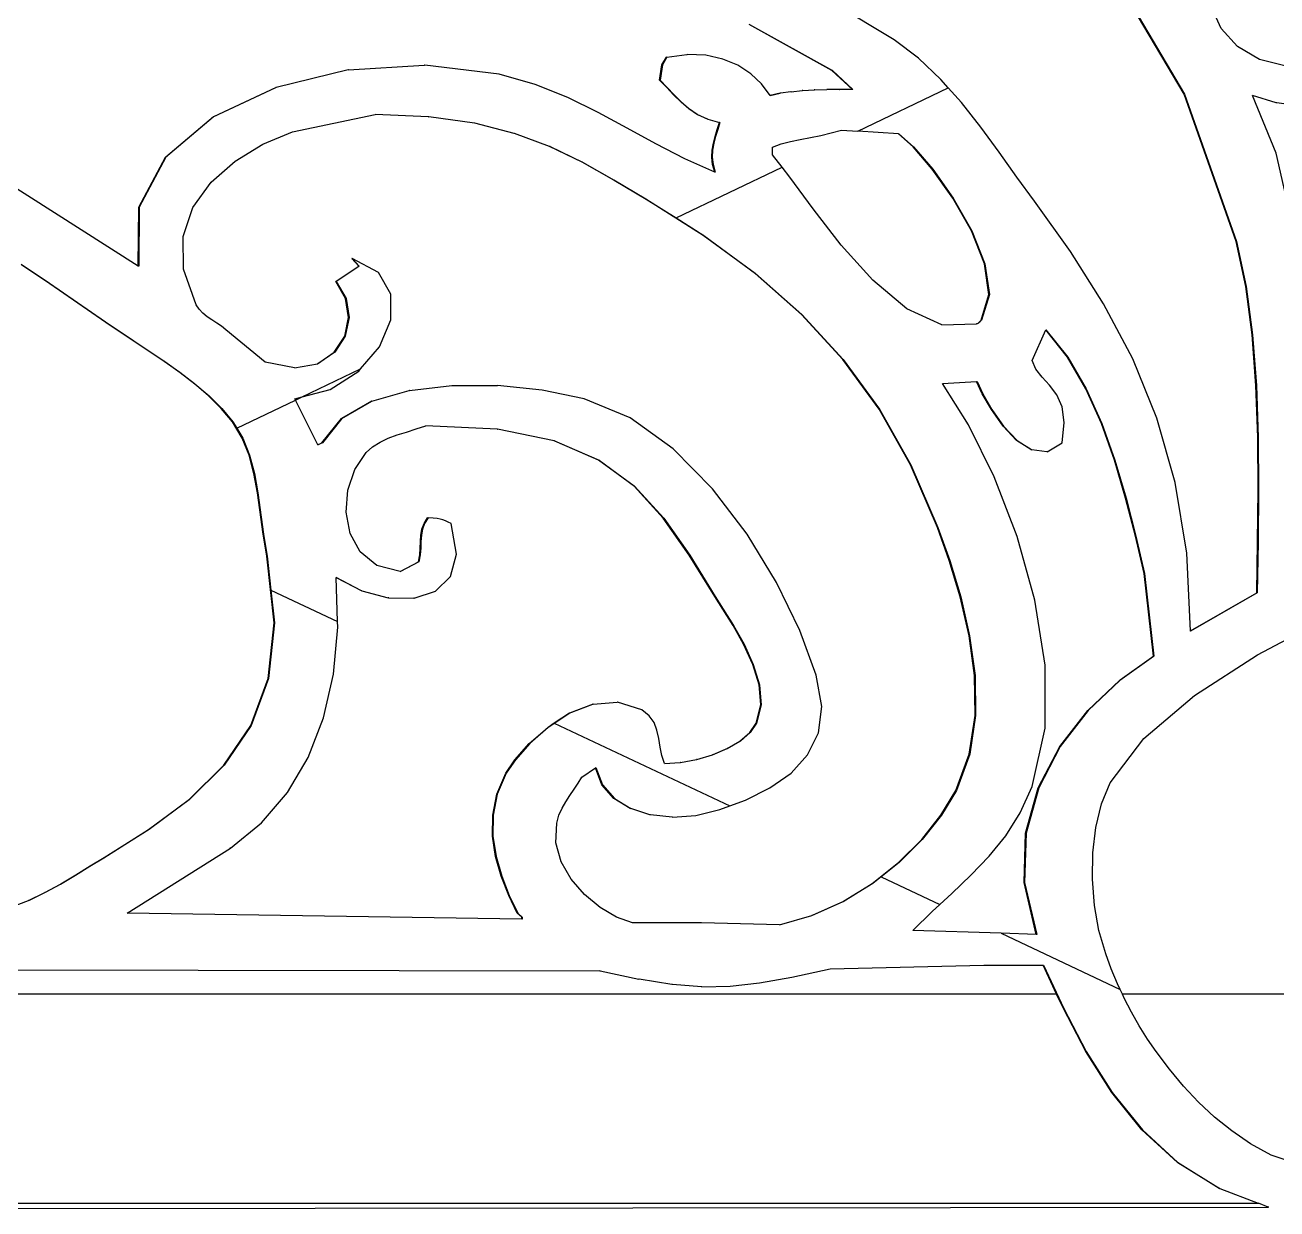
# Model space of a CAD drawing. Header units: inches. Extents: x -343 to 13887, y -13069 to -746.
# Drawn here: x 3378.33 to 3391.85, y -9231.01 to -9218.22 of the extents above; entities that cross this region are included whole.
import ezdxf

# ---------------------------------------------------------------- set-up
doc = ezdxf.new("R2010")
doc.units = ezdxf.units.IN
doc.header["$LTSCALE"] = 17
doc.header["$MEASUREMENT"] = 0
doc.layers.add('OUTLINE', color=1, linetype='Continuous', lineweight=25)

# ---------------------------------------------------------------- blocks, each defined once
blk = doc.blocks.new('fddd')
for p, q in [((-505.648, -3281.932), (-506.447, -3280.582)), ((-506.238, -3280.928), (-505.643, -3281.932)), ((-508.776, -3281.345), (-509.419, -3280.961)), ((-505.248, -3281.223), (-505.353, -3280.993)), ((-509.45, -3281.677), (-510.343, -3281.179)), ((-510.338, -3281.179), (-509.445, -3281.677)), ((-505.072, -3281.417), (-505.248, -3281.223)), ((-508.515, -3281.545), (-508.776, -3281.345)), ((-504.834, -3281.558), (-505.072, -3281.417)), ((-511.285, -3281.615), (-511.235, -3281.532)), ((-511.231, -3281.532), (-511.28, -3281.615)), ((-511.231, -3281.532), (-511.235, -3281.532)), ((-511.231, -3281.532), (-511.016, -3281.505)), ((-511.016, -3281.505), (-511.012, -3281.505)), ((-511.011, -3281.505), (-511.012, -3281.505)), ((-510.81, -3281.513), (-511.011, -3281.505)), ((-510.627, -3281.554), (-510.81, -3281.513)), ((-510.466, -3281.621), (-510.627, -3281.554)), ((-508.275, -3281.774), (-508.515, -3281.545)), ((-504.545, -3281.629), (-504.834, -3281.558)), ((-514.672, -3281.669), (-515.448, -3281.859)), ((-514.668, -3281.669), (-514.672, -3281.669)), ((-514.668, -3281.669), (-513.85, -3281.619)), ((-513.85, -3281.619), (-513.848, -3281.619)), ((-513.845, -3281.619), (-513.848, -3281.619)), ((-513.041, -3281.718), (-513.845, -3281.619)), ((-512.654, -3281.83), (-513.041, -3281.718)), ((-511.31, -3281.781), (-511.285, -3281.615)), ((-511.28, -3281.615), (-511.305, -3281.781)), ((-511.28, -3281.615), (-511.285, -3281.615)), ((-510.325, -3281.712), (-510.466, -3281.621)), ((-510.208, -3281.822), (-510.325, -3281.712)), ((-509.445, -3281.677), (-509.45, -3281.677)), ((-509.227, -3281.884), (-509.45, -3281.677)), ((-509.445, -3281.677), (-509.222, -3281.884)), ((-516.131, -3282.177), (-515.453, -3281.859)), ((-515.448, -3281.859), (-516.126, -3282.177)), ((-515.448, -3281.859), (-515.453, -3281.859)), ((-512.302, -3281.97), (-512.654, -3281.83)), ((-511.233, -3281.86), (-511.31, -3281.781)), ((-511.305, -3281.781), (-511.31, -3281.781)), ((-511.305, -3281.781), (-511.229, -3281.86)), ((-511.159, -3281.94), (-511.233, -3281.86)), ((-511.229, -3281.86), (-511.233, -3281.86)), ((-511.229, -3281.86), (-511.154, -3281.94)), ((-510.115, -3281.946), (-510.208, -3281.822)), ((-509.17, -3282.332), (-508.195, -3281.865)), ((-508.195, -3281.865), (-508.275, -3281.774)), ((-508.052, -3282.024), (-508.195, -3281.865)), ((-511.974, -3282.13), (-512.302, -3281.97)), ((-511.082, -3282.017), (-511.159, -3281.94)), ((-511.154, -3281.94), (-511.159, -3281.94)), ((-511.154, -3281.94), (-511.077, -3282.017)), ((-510.115, -3281.946), (-510.01, -3281.923)), ((-510.01, -3281.923), (-510.115, -3281.946)), ((-510.115, -3281.946), (-510.115, -3281.946)), ((-510.006, -3281.923), (-510.01, -3281.923)), ((-509.893, -3281.906), (-510.006, -3281.923)), ((-509.889, -3281.906), (-509.893, -3281.906)), ((-509.889, -3281.906), (-509.77, -3281.894)), ((-509.765, -3281.894), (-509.77, -3281.894)), ((-509.765, -3281.894), (-509.64, -3281.887)), ((-509.635, -3281.887), (-509.64, -3281.887)), ((-509.635, -3281.887), (-509.505, -3281.884)), ((-509.501, -3281.884), (-509.505, -3281.884)), ((-509.367, -3281.884), (-509.501, -3281.884)), ((-509.367, -3281.884), (-509.365, -3281.884)), ((-509.363, -3281.884), (-509.365, -3281.884)), ((-509.227, -3281.884), (-509.363, -3281.884)), ((-509.222, -3281.884), (-509.227, -3281.884)), ((-505.643, -3281.932), (-505.648, -3281.932)), ((-505.086, -3283.523), (-505.648, -3281.932)), ((-505.643, -3281.932), (-505.081, -3283.523)), ((-504.907, -3281.946), (-504.907, -3281.948)), ((-504.652, -3282.027), (-504.907, -3281.948)), ((-504.654, -3282.57), (-504.907, -3281.948)), ((-511.661, -3282.301), (-511.974, -3282.13)), ((-511.077, -3282.017), (-511.082, -3282.017)), ((-510.998, -3282.089), (-511.082, -3282.017)), ((-511.077, -3282.017), (-510.993, -3282.089)), ((-510.993, -3282.089), (-510.998, -3282.089)), ((-510.903, -3282.151), (-510.998, -3282.089)), ((-510.993, -3282.089), (-510.899, -3282.151)), ((-507.843, -3282.289), (-508.052, -3282.024)), ((-504.647, -3282.027), (-504.652, -3282.027)), ((-504.372, -3282.067), (-504.647, -3282.027)), ((-516.645, -3282.612), (-516.131, -3282.177)), ((-516.126, -3282.177), (-516.64, -3282.612)), ((-516.126, -3282.177), (-516.131, -3282.177)), ((-515.273, -3282.341), (-514.381, -3282.154)), ((-513.805, -3282.177), (-514.381, -3282.154)), ((-513.805, -3282.177), (-513.801, -3282.177)), ((-513.31, -3282.246), (-513.801, -3282.177)), ((-513.305, -3282.246), (-513.31, -3282.246)), ((-512.88, -3282.356), (-513.305, -3282.246)), ((-510.794, -3282.202), (-510.903, -3282.151)), ((-510.899, -3282.151), (-510.903, -3282.151)), ((-510.899, -3282.151), (-510.789, -3282.202)), ((-510.789, -3282.202), (-510.794, -3282.202)), ((-510.789, -3282.202), (-510.665, -3282.237)), ((-510.687, -3282.314), (-510.665, -3282.237)), ((-510.66, -3282.237), (-510.683, -3282.314)), ((-510.66, -3282.237), (-510.665, -3282.237)), ((-515.593, -3282.473), (-515.273, -3282.341)), ((-512.875, -3282.356), (-512.88, -3282.356)), ((-512.498, -3282.499), (-512.875, -3282.356)), ((-511.352, -3282.471), (-511.661, -3282.301)), ((-510.728, -3282.463), (-510.709, -3282.389)), ((-510.705, -3282.389), (-510.724, -3282.463)), ((-510.709, -3282.389), (-510.687, -3282.314)), ((-510.705, -3282.389), (-510.709, -3282.389)), ((-510.683, -3282.314), (-510.705, -3282.389)), ((-510.683, -3282.314), (-510.687, -3282.314)), ((-509.791, -3282.421), (-509.681, -3282.4)), ((-509.681, -3282.4), (-509.57, -3282.378)), ((-509.57, -3282.378), (-509.457, -3282.352)), ((-509.457, -3282.352), (-509.347, -3282.32)), ((-509.347, -3282.32), (-509.17, -3282.332)), ((-508.731, -3282.361), (-509.17, -3282.332)), ((-508.574, -3282.502), (-508.731, -3282.361)), ((-508.731, -3282.361), (-508.726, -3282.361)), ((-508.726, -3282.361), (-508.569, -3282.502)), ((-507.644, -3282.559), (-507.843, -3282.289)), ((-516.939, -3283.789), (-518.893, -3282.548)), ((-515.894, -3282.656), (-515.593, -3282.473)), ((-512.146, -3282.669), (-512.498, -3282.499)), ((-512.493, -3282.499), (-512.498, -3282.499)), ((-512.493, -3282.499), (-512.141, -3282.669)), ((-511.039, -3282.633), (-511.352, -3282.471)), ((-510.745, -3282.614), (-510.741, -3282.538)), ((-510.741, -3282.538), (-510.728, -3282.463)), ((-510.737, -3282.538), (-510.741, -3282.614)), ((-510.737, -3282.538), (-510.741, -3282.538)), ((-510.724, -3282.463), (-510.737, -3282.538)), ((-510.724, -3282.463), (-510.728, -3282.463)), ((-510.09, -3282.506), (-509.997, -3282.471)), ((-510.09, -3282.589), (-510.09, -3282.506)), ((-509.997, -3282.471), (-509.897, -3282.443)), ((-509.897, -3282.443), (-509.791, -3282.421)), ((-508.366, -3282.744), (-508.574, -3282.502)), ((-508.569, -3282.502), (-508.574, -3282.502)), ((-508.569, -3282.502), (-508.361, -3282.744)), ((-516.934, -3283.154), (-516.645, -3282.612)), ((-516.64, -3282.612), (-516.929, -3283.154)), ((-516.64, -3282.612), (-516.645, -3282.612)), ((-516.153, -3282.885), (-515.894, -3282.656)), ((-511.805, -3282.861), (-512.146, -3282.669)), ((-512.141, -3282.669), (-512.146, -3282.669)), ((-512.141, -3282.669), (-511.801, -3282.861)), ((-510.715, -3282.774), (-511.039, -3282.633)), ((-510.741, -3282.614), (-510.745, -3282.614)), ((-510.737, -3282.693), (-510.745, -3282.614)), ((-510.741, -3282.614), (-510.733, -3282.693)), ((-509.987, -3282.722), (-510.09, -3282.589)), ((-507.452, -3282.828), (-507.644, -3282.559)), ((-504.499, -3283.251), (-504.654, -3282.57)), ((-511.132, -3283.27), (-509.987, -3282.722)), ((-510.715, -3282.774), (-510.737, -3282.693)), ((-510.733, -3282.693), (-510.737, -3282.693)), ((-510.733, -3282.693), (-510.71, -3282.776)), ((-510.71, -3282.776), (-510.715, -3282.774)), ((-509.904, -3282.829), (-509.987, -3282.722)), ((-508.144, -3283.057), (-508.366, -3282.744)), ((-508.361, -3282.744), (-508.366, -3282.744)), ((-508.361, -3282.744), (-508.139, -3283.057)), ((-516.348, -3283.158), (-516.153, -3282.885)), ((-511.459, -3283.066), (-511.805, -3282.861)), ((-511.801, -3282.861), (-511.805, -3282.861)), ((-511.801, -3282.861), (-511.454, -3283.066)), ((-509.653, -3283.173), (-509.904, -3282.829)), ((-507.263, -3283.087), (-507.452, -3282.828)), ((-510.838, -3283.459), (-511.459, -3283.066)), ((-511.454, -3283.066), (-511.459, -3283.066)), ((-511.454, -3283.066), (-511.132, -3283.27)), ((-507.943, -3283.408), (-508.144, -3283.057)), ((-508.139, -3283.057), (-508.144, -3283.057)), ((-508.139, -3283.057), (-507.939, -3283.408)), ((-506.873, -3283.631), (-507.263, -3283.087)), ((-516.939, -3283.789), (-516.934, -3283.154)), ((-516.929, -3283.154), (-516.934, -3283.792)), ((-516.929, -3283.154), (-516.934, -3283.154)), ((-516.454, -3283.471), (-516.348, -3283.158)), ((-509.35, -3283.564), (-509.653, -3283.173)), ((-511.132, -3283.27), (-510.834, -3283.459)), ((-516.451, -3283.822), (-516.454, -3283.471)), ((-510.279, -3283.871), (-510.838, -3283.459)), ((-510.834, -3283.459), (-510.838, -3283.459)), ((-510.834, -3283.459), (-510.274, -3283.871)), ((-507.801, -3283.765), (-507.943, -3283.408)), ((-507.939, -3283.408), (-507.943, -3283.408)), ((-507.939, -3283.408), (-507.797, -3283.765)), ((-509.009, -3283.943), (-509.35, -3283.564)), ((-506.517, -3284.196), (-506.873, -3283.631)), ((-505.081, -3283.523), (-505.086, -3283.523)), ((-504.982, -3284.011), (-505.086, -3283.523)), ((-505.081, -3283.523), (-504.977, -3284.011)), ((-514.633, -3283.709), (-514.623, -3283.714)), ((-514.558, -3283.792), (-514.633, -3283.709)), ((-514.628, -3283.709), (-514.633, -3283.709)), ((-514.344, -3283.86), (-514.628, -3283.709)), ((-514.628, -3283.709), (-514.623, -3283.714)), ((-514.623, -3283.714), (-514.553, -3283.792)), ((-507.754, -3284.098), (-507.801, -3283.765)), ((-507.797, -3283.765), (-507.801, -3283.765)), ((-507.797, -3283.765), (-507.749, -3284.098)), ((-517.898, -3283.979), (-518.204, -3283.771)), ((-518.199, -3283.771), (-517.894, -3283.979)), ((-516.934, -3283.792), (-516.939, -3283.789)), ((-516.314, -3284.207), (-516.451, -3283.822)), ((-514.806, -3283.958), (-514.558, -3283.792)), ((-514.553, -3283.792), (-514.801, -3283.958)), ((-514.553, -3283.792), (-514.558, -3283.792)), ((-514.211, -3284.093), (-514.344, -3283.86)), ((-509.778, -3284.314), (-510.279, -3283.871)), ((-510.274, -3283.871), (-510.279, -3283.871)), ((-510.274, -3283.871), (-509.773, -3284.314)), ((-517.894, -3283.979), (-517.898, -3283.979)), ((-517.595, -3284.188), (-517.898, -3283.979)), ((-517.894, -3283.979), (-517.59, -3284.188)), ((-514.7, -3284.139), (-514.806, -3283.958)), ((-514.801, -3283.958), (-514.806, -3283.958)), ((-514.801, -3283.958), (-514.695, -3284.139)), ((-508.641, -3284.25), (-509.009, -3283.943)), ((-504.912, -3284.533), (-504.982, -3284.011)), ((-504.977, -3284.011), (-504.982, -3284.011)), ((-504.977, -3284.011), (-504.908, -3284.533)), ((-514.668, -3284.344), (-514.7, -3284.139)), ((-514.695, -3284.139), (-514.7, -3284.139)), ((-514.695, -3284.139), (-514.663, -3284.344)), ((-514.213, -3284.372), (-514.211, -3284.093)), ((-507.838, -3284.373), (-507.754, -3284.098)), ((-507.749, -3284.098), (-507.833, -3284.373)), ((-507.749, -3284.098), (-507.754, -3284.098)), ((-517.292, -3284.396), (-517.595, -3284.188)), ((-517.59, -3284.188), (-517.595, -3284.188)), ((-517.59, -3284.188), (-517.288, -3284.396)), ((-516.281, -3284.256), (-516.314, -3284.207)), ((-516.241, -3284.299), (-516.281, -3284.256)), ((-516.194, -3284.337), (-516.241, -3284.299)), ((-508.262, -3284.426), (-508.641, -3284.25)), ((-506.202, -3284.792), (-506.517, -3284.196)), ((-516.988, -3284.601), (-517.292, -3284.396)), ((-517.288, -3284.396), (-517.292, -3284.396)), ((-517.288, -3284.396), (-516.984, -3284.601)), ((-516.143, -3284.372), (-516.194, -3284.337)), ((-516.091, -3284.406), (-516.143, -3284.372)), ((-516.04, -3284.44), (-516.091, -3284.406)), ((-515.992, -3284.477), (-516.04, -3284.44)), ((-514.709, -3284.546), (-514.668, -3284.344)), ((-514.663, -3284.344), (-514.705, -3284.546)), ((-514.663, -3284.344), (-514.668, -3284.344)), ((-514.334, -3284.661), (-514.213, -3284.372)), ((-509.333, -3284.799), (-509.778, -3284.314)), ((-509.773, -3284.314), (-509.778, -3284.314)), ((-509.773, -3284.314), (-509.328, -3284.799)), ((-508.262, -3284.426), (-507.888, -3284.414)), ((-507.888, -3284.414), (-507.872, -3284.405)), ((-507.883, -3284.414), (-507.888, -3284.414)), ((-507.867, -3284.405), (-507.883, -3284.414)), ((-507.872, -3284.405), (-507.863, -3284.4)), ((-507.867, -3284.405), (-507.872, -3284.405)), ((-507.858, -3284.4), (-507.867, -3284.405)), ((-507.863, -3284.4), (-507.855, -3284.393)), ((-507.858, -3284.4), (-507.863, -3284.4)), ((-507.85, -3284.393), (-507.858, -3284.4)), ((-507.855, -3284.393), (-507.849, -3284.386)), ((-507.85, -3284.393), (-507.855, -3284.393)), ((-507.845, -3284.386), (-507.85, -3284.393)), ((-507.849, -3284.386), (-507.838, -3284.373)), ((-507.845, -3284.386), (-507.849, -3284.386)), ((-507.833, -3284.373), (-507.845, -3284.386)), ((-507.833, -3284.373), (-507.838, -3284.373)), ((-515.57, -3284.829), (-515.992, -3284.477)), ((-514.822, -3284.721), (-514.709, -3284.546)), ((-514.705, -3284.546), (-514.817, -3284.721)), ((-514.705, -3284.546), (-514.709, -3284.546)), ((-507.288, -3284.808), (-507.141, -3284.48)), ((-507.141, -3284.48), (-507.139, -3284.477)), ((-506.907, -3284.773), (-507.141, -3284.48)), ((-507.139, -3284.477), (-506.902, -3284.773)), ((-504.871, -3285.08), (-504.912, -3284.533)), ((-504.908, -3284.533), (-504.912, -3284.533)), ((-504.908, -3284.533), (-504.867, -3285.08)), ((-516.984, -3284.601), (-516.988, -3284.601)), ((-516.825, -3284.71), (-516.988, -3284.601)), ((-516.984, -3284.601), (-516.82, -3284.71)), ((-516.658, -3284.822), (-516.825, -3284.71)), ((-516.82, -3284.71), (-516.825, -3284.71)), ((-516.82, -3284.71), (-516.653, -3284.822)), ((-514.538, -3284.9), (-514.334, -3284.661)), ((-516.491, -3284.94), (-516.658, -3284.822)), ((-516.653, -3284.822), (-516.658, -3284.822)), ((-516.653, -3284.822), (-516.487, -3284.94)), ((-515.252, -3284.888), (-515.57, -3284.829)), ((-515.252, -3284.888), (-515.005, -3284.844)), ((-515.005, -3284.844), (-514.822, -3284.721)), ((-515, -3284.844), (-515.005, -3284.844)), ((-514.817, -3284.721), (-515, -3284.844)), ((-514.817, -3284.721), (-514.822, -3284.721)), ((-508.941, -3285.337), (-509.333, -3284.799)), ((-509.328, -3284.799), (-509.333, -3284.799)), ((-509.328, -3284.799), (-508.936, -3285.337)), ((-507.247, -3284.904), (-507.288, -3284.808)), ((-506.708, -3285.115), (-506.907, -3284.773)), ((-506.907, -3284.773), (-506.902, -3284.773)), ((-506.902, -3284.773), (-506.703, -3285.115)), ((-505.941, -3285.432), (-506.202, -3284.792)), ((-516.331, -3285.062), (-516.491, -3284.94)), ((-516.487, -3284.94), (-516.491, -3284.94)), ((-516.487, -3284.94), (-516.326, -3285.062)), ((-515.17, -3285.203), (-514.538, -3284.9)), ((-514.867, -3285.123), (-514.557, -3284.923)), ((-514.557, -3284.923), (-514.538, -3284.9)), ((-507.179, -3284.989), (-507.247, -3284.904)), ((-516.179, -3285.192), (-516.331, -3285.062)), ((-516.326, -3285.062), (-516.331, -3285.062)), ((-516.326, -3285.062), (-516.174, -3285.192)), ((-514.009, -3285.133), (-513.552, -3285.079)), ((-513.552, -3285.079), (-513.06, -3285.081)), ((-512.576, -3285.131), (-513.06, -3285.081)), ((-508.255, -3285.057), (-507.888, -3285.037)), ((-507.976, -3285.506), (-508.255, -3285.057)), ((-507.826, -3285.169), (-507.888, -3285.037)), ((-507.888, -3285.037), (-507.883, -3285.037)), ((-507.883, -3285.037), (-507.821, -3285.169)), ((-507.099, -3285.077), (-507.179, -3284.989)), ((-507.023, -3285.179), (-507.099, -3285.077)), ((-506.54, -3285.489), (-506.708, -3285.115)), ((-506.703, -3285.115), (-506.708, -3285.115)), ((-506.703, -3285.115), (-506.535, -3285.489)), ((-504.867, -3285.08), (-504.871, -3285.08)), ((-504.852, -3285.641), (-504.871, -3285.08)), ((-504.867, -3285.08), (-504.847, -3285.641)), ((-516.174, -3285.192), (-516.179, -3285.192)), ((-516.042, -3285.328), (-516.179, -3285.192)), ((-516.174, -3285.192), (-516.037, -3285.328)), ((-515.876, -3285.54), (-515.241, -3285.237)), ((-515.248, -3285.223), (-515.17, -3285.203)), ((-515.241, -3285.237), (-515.248, -3285.223)), ((-515.241, -3285.237), (-515.17, -3285.203)), ((-515.001, -3285.719), (-515.241, -3285.237)), ((-515.17, -3285.203), (-514.867, -3285.123)), ((-514.744, -3285.436), (-514.42, -3285.25)), ((-514.416, -3285.25), (-514.739, -3285.436)), ((-514.416, -3285.25), (-514.42, -3285.25)), ((-514.416, -3285.25), (-514.014, -3285.133)), ((-514.009, -3285.133), (-514.014, -3285.133)), ((-512.123, -3285.223), (-512.576, -3285.131)), ((-511.627, -3285.43), (-512.123, -3285.223)), ((-507.728, -3285.34), (-507.826, -3285.169)), ((-507.821, -3285.169), (-507.826, -3285.169)), ((-507.821, -3285.169), (-507.724, -3285.34)), ((-506.965, -3285.309), (-507.023, -3285.179)), ((-515.922, -3285.472), (-516.042, -3285.328)), ((-516.037, -3285.328), (-516.042, -3285.328)), ((-516.037, -3285.328), (-515.917, -3285.472)), ((-508.601, -3285.938), (-508.941, -3285.337)), ((-508.936, -3285.337), (-508.941, -3285.337)), ((-508.936, -3285.337), (-508.596, -3285.938)), ((-507.602, -3285.518), (-507.728, -3285.34)), ((-507.724, -3285.34), (-507.728, -3285.34)), ((-507.724, -3285.34), (-507.597, -3285.518)), ((-506.941, -3285.478), (-506.965, -3285.309)), ((-515.816, -3285.647), (-515.922, -3285.472)), ((-515.917, -3285.472), (-515.922, -3285.472)), ((-515.917, -3285.472), (-515.876, -3285.54)), ((-514.955, -3285.7), (-514.744, -3285.436)), ((-514.739, -3285.436), (-514.95, -3285.7)), ((-514.739, -3285.436), (-514.744, -3285.436)), ((-513.939, -3285.549), (-513.835, -3285.514)), ((-513.063, -3285.55), (-513.835, -3285.514)), ((-511.163, -3285.765), (-511.627, -3285.43)), ((-507.698, -3286.067), (-507.976, -3285.506)), ((-507.455, -3285.673), (-507.602, -3285.518)), ((-507.597, -3285.518), (-507.602, -3285.518)), ((-507.597, -3285.518), (-507.45, -3285.673)), ((-506.965, -3285.7), (-506.941, -3285.478)), ((-506.399, -3285.887), (-506.54, -3285.489)), ((-506.535, -3285.489), (-506.54, -3285.489)), ((-506.535, -3285.489), (-506.394, -3285.887)), ((-505.743, -3286.128), (-505.941, -3285.432)), ((-515.876, -3285.54), (-515.811, -3285.647)), ((-515.811, -3285.647), (-515.816, -3285.647)), ((-515.741, -3285.833), (-515.816, -3285.647)), ((-515.811, -3285.647), (-515.736, -3285.833)), ((-514.328, -3285.691), (-514.239, -3285.65)), ((-514.239, -3285.65), (-514.143, -3285.614)), ((-514.143, -3285.614), (-514.043, -3285.582)), ((-514.043, -3285.582), (-513.939, -3285.549)), ((-513.063, -3285.55), (-513.059, -3285.55)), ((-512.45, -3285.676), (-513.059, -3285.55)), ((-504.847, -3285.641), (-504.852, -3285.641)), ((-504.849, -3286.208), (-504.852, -3285.641)), ((-504.847, -3285.641), (-504.844, -3286.208)), ((-515.001, -3285.719), (-514.955, -3285.7)), ((-515, -3285.721), (-515.001, -3285.719)), ((-514.95, -3285.7), (-515, -3285.721)), ((-514.95, -3285.7), (-514.955, -3285.7)), ((-514.479, -3285.804), (-514.408, -3285.741)), ((-514.408, -3285.741), (-514.328, -3285.691)), ((-511.968, -3285.885), (-512.45, -3285.676)), ((-512.445, -3285.676), (-512.45, -3285.676)), ((-512.445, -3285.676), (-511.963, -3285.885)), ((-510.74, -3286.194), (-511.163, -3285.765)), ((-507.295, -3285.776), (-507.455, -3285.673)), ((-507.45, -3285.673), (-507.455, -3285.673)), ((-507.45, -3285.673), (-507.291, -3285.776)), ((-507.291, -3285.776), (-507.295, -3285.776)), ((-507.131, -3285.795), (-507.291, -3285.776)), ((-507.126, -3285.795), (-507.131, -3285.795)), ((-507.126, -3285.795), (-506.965, -3285.7)), ((-515.736, -3285.833), (-515.741, -3285.833)), ((-515.689, -3286.03), (-515.741, -3285.833)), ((-515.736, -3285.833), (-515.684, -3286.03)), ((-514.602, -3285.987), (-514.479, -3285.804)), ((-511.585, -3286.167), (-511.968, -3285.885)), ((-511.963, -3285.885), (-511.968, -3285.885)), ((-511.963, -3285.885), (-511.58, -3286.167)), ((-506.279, -3286.297), (-506.399, -3285.887)), ((-506.394, -3285.887), (-506.399, -3285.887)), ((-506.394, -3285.887), (-506.274, -3286.297)), ((-515.652, -3286.238), (-515.689, -3286.03)), ((-515.684, -3286.03), (-515.689, -3286.03)), ((-515.684, -3286.03), (-515.648, -3286.238)), ((-514.675, -3286.21), (-514.602, -3285.987)), ((-508.309, -3286.613), (-508.601, -3285.938)), ((-508.596, -3285.938), (-508.601, -3285.938)), ((-508.596, -3285.938), (-508.305, -3286.613)), ((-511.27, -3286.512), (-511.585, -3286.167)), ((-511.58, -3286.167), (-511.585, -3286.167)), ((-511.58, -3286.167), (-511.265, -3286.512)), ((-510.365, -3286.687), (-510.74, -3286.194)), ((-507.45, -3286.709), (-507.698, -3286.067)), ((-505.618, -3286.89), (-505.743, -3286.128)), ((-515.591, -3286.685), (-515.652, -3286.238)), ((-515.648, -3286.238), (-515.652, -3286.238)), ((-515.648, -3286.238), (-515.586, -3286.685)), ((-514.694, -3286.448), (-514.675, -3286.21)), ((-506.173, -3286.708), (-506.279, -3286.297)), ((-506.274, -3286.297), (-506.279, -3286.297)), ((-506.274, -3286.297), (-506.168, -3286.708)), ((-504.854, -3286.77), (-504.849, -3286.208)), ((-504.844, -3286.208), (-504.849, -3286.208)), ((-504.844, -3286.208), (-504.849, -3286.77)), ((-514.652, -3286.678), (-514.694, -3286.448)), ((-513.876, -3286.633), (-513.853, -3286.57)), ((-513.848, -3286.57), (-513.871, -3286.633)), ((-513.853, -3286.57), (-513.814, -3286.509)), ((-513.848, -3286.57), (-513.853, -3286.57)), ((-513.81, -3286.509), (-513.848, -3286.57)), ((-513.81, -3286.509), (-513.814, -3286.509)), ((-513.756, -3286.512), (-513.81, -3286.509)), ((-513.713, -3286.516), (-513.756, -3286.512)), ((-513.679, -3286.523), (-513.713, -3286.516)), ((-513.649, -3286.531), (-513.679, -3286.523)), ((-513.622, -3286.542), (-513.649, -3286.531)), ((-513.594, -3286.555), (-513.622, -3286.542)), ((-513.562, -3286.571), (-513.594, -3286.555)), ((-513.502, -3286.903), (-513.562, -3286.571)), ((-510.99, -3286.913), (-511.27, -3286.512)), ((-511.265, -3286.512), (-511.27, -3286.512)), ((-511.265, -3286.512), (-510.985, -3286.913)), ((-515.55, -3286.924), (-515.591, -3286.685)), ((-515.586, -3286.685), (-515.591, -3286.685)), ((-515.586, -3286.685), (-515.545, -3286.924)), ((-514.544, -3286.878), (-514.652, -3286.678)), ((-513.891, -3286.765), (-513.887, -3286.698)), ((-513.887, -3286.698), (-513.876, -3286.633)), ((-513.882, -3286.698), (-513.887, -3286.698)), ((-513.882, -3286.698), (-513.886, -3286.765)), ((-513.871, -3286.633), (-513.882, -3286.698)), ((-513.871, -3286.633), (-513.876, -3286.633)), ((-510.048, -3287.208), (-510.365, -3286.687)), ((-508.183, -3286.97), (-508.309, -3286.613)), ((-508.305, -3286.613), (-508.309, -3286.613)), ((-508.305, -3286.613), (-508.178, -3286.97)), ((-507.257, -3287.397), (-507.45, -3286.709)), ((-506.078, -3287.11), (-506.173, -3286.708)), ((-506.168, -3286.708), (-506.173, -3286.708)), ((-506.168, -3286.708), (-506.073, -3287.11)), ((-513.9, -3286.908), (-513.894, -3286.835)), ((-513.889, -3286.835), (-513.895, -3286.908)), ((-513.894, -3286.835), (-513.891, -3286.765)), ((-513.889, -3286.835), (-513.894, -3286.835)), ((-513.886, -3286.765), (-513.891, -3286.765)), ((-513.886, -3286.765), (-513.889, -3286.835)), ((-504.863, -3287.318), (-504.854, -3286.77)), ((-504.849, -3286.77), (-504.858, -3287.318)), ((-504.849, -3286.77), (-504.854, -3286.77)), ((-515.473, -3287.642), (-515.55, -3286.924)), ((-515.545, -3286.924), (-515.55, -3286.924)), ((-515.545, -3286.924), (-515.506, -3287.289)), ((-514.364, -3287.023), (-514.544, -3286.878)), ((-514.11, -3287.089), (-513.913, -3286.986)), ((-513.909, -3286.986), (-514.107, -3287.09)), ((-513.913, -3286.986), (-513.9, -3286.908)), ((-513.909, -3286.986), (-513.913, -3286.986)), ((-513.895, -3286.908), (-513.909, -3286.986)), ((-513.895, -3286.908), (-513.9, -3286.908)), ((-513.567, -3287.144), (-513.502, -3286.903)), ((-510.715, -3287.359), (-510.99, -3286.913)), ((-510.985, -3286.913), (-510.99, -3286.913)), ((-510.985, -3286.913), (-510.71, -3287.359)), ((-508.064, -3287.364), (-508.183, -3286.97)), ((-508.178, -3286.97), (-508.183, -3286.97)), ((-508.178, -3286.97), (-508.059, -3287.364)), ((-505.577, -3287.73), (-505.618, -3286.89)), ((-514.11, -3287.089), (-514.364, -3287.023)), ((-514.107, -3287.09), (-514.11, -3287.089)), ((-513.728, -3287.3), (-513.567, -3287.144)), ((-505.978, -3288.002), (-506.078, -3287.11)), ((-506.073, -3287.11), (-506.078, -3287.11)), ((-506.073, -3287.11), (-505.974, -3288.002)), ((-514.801, -3287.152), (-514.524, -3287.296)), ((-514.801, -3287.154), (-514.801, -3287.152)), ((-514.528, -3287.296), (-514.801, -3287.154)), ((-514.786, -3287.628), (-514.801, -3287.154)), ((-509.796, -3287.727), (-510.048, -3287.208)), ((-515.506, -3287.289), (-514.786, -3287.628)), ((-515.506, -3287.289), (-515.468, -3287.642)), ((-514.524, -3287.296), (-514.528, -3287.296)), ((-514.524, -3287.296), (-514.239, -3287.372)), ((-514.234, -3287.372), (-514.239, -3287.372)), ((-514.234, -3287.372), (-513.965, -3287.375)), ((-513.96, -3287.375), (-513.965, -3287.375)), ((-513.96, -3287.375), (-513.728, -3287.3)), ((-510.627, -3287.497), (-510.715, -3287.359)), ((-510.71, -3287.359), (-510.715, -3287.359)), ((-510.71, -3287.359), (-510.622, -3287.497)), ((-507.968, -3287.782), (-508.064, -3287.364)), ((-508.059, -3287.364), (-508.064, -3287.364)), ((-508.059, -3287.364), (-507.963, -3287.782)), ((-507.148, -3288.099), (-507.257, -3287.397)), ((-505.577, -3287.73), (-504.863, -3287.318)), ((-504.858, -3287.318), (-505.577, -3287.733)), ((-504.858, -3287.318), (-504.863, -3287.318)), ((-510.517, -3287.673), (-510.627, -3287.497)), ((-510.622, -3287.497), (-510.627, -3287.497)), ((-510.622, -3287.497), (-510.512, -3287.673)), ((-515.537, -3288.246), (-515.473, -3287.642)), ((-515.468, -3287.642), (-515.533, -3288.246)), ((-515.468, -3287.642), (-515.473, -3287.642)), ((-514.784, -3287.691), (-514.786, -3287.628)), ((-510.403, -3287.874), (-510.517, -3287.673)), ((-510.512, -3287.673), (-510.517, -3287.673)), ((-510.512, -3287.673), (-510.398, -3287.874)), ((-504.854, -3287.988), (-504.089, -3287.585)), ((-514.83, -3288.198), (-514.784, -3287.691)), ((-509.619, -3288.209), (-509.796, -3287.727)), ((-507.909, -3288.213), (-507.968, -3287.782)), ((-507.963, -3287.782), (-507.968, -3287.782)), ((-507.963, -3287.782), (-507.904, -3288.213)), ((-505.577, -3287.733), (-505.577, -3287.73)), ((-510.303, -3288.092), (-510.403, -3287.874)), ((-510.398, -3287.874), (-510.403, -3287.874)), ((-510.398, -3287.874), (-510.298, -3288.092)), ((-510.235, -3288.313), (-510.303, -3288.092)), ((-510.298, -3288.092), (-510.303, -3288.092)), ((-510.298, -3288.092), (-510.231, -3288.313)), ((-506.341, -3288.261), (-505.978, -3288.002)), ((-505.974, -3288.002), (-506.337, -3288.261)), ((-505.974, -3288.002), (-505.978, -3288.002)), ((-505.535, -3288.428), (-504.854, -3287.988)), ((-514.937, -3288.668), (-514.83, -3288.198)), ((-509.56, -3288.547), (-509.619, -3288.209)), ((-507.903, -3288.643), (-507.909, -3288.213)), ((-507.904, -3288.213), (-507.909, -3288.213)), ((-507.904, -3288.213), (-507.899, -3288.643)), ((-507.149, -3288.782), (-507.148, -3288.099)), ((-515.724, -3288.753), (-515.537, -3288.246)), ((-515.533, -3288.246), (-515.72, -3288.753)), ((-515.533, -3288.246), (-515.537, -3288.246)), ((-510.218, -3288.529), (-510.235, -3288.313)), ((-510.231, -3288.313), (-510.235, -3288.313)), ((-510.231, -3288.313), (-510.213, -3288.529)), ((-506.687, -3288.589), (-506.341, -3288.261)), ((-506.337, -3288.261), (-506.682, -3288.589)), ((-506.337, -3288.261), (-506.341, -3288.261)), ((-512.027, -3288.52), (-511.769, -3288.499)), ((-511.769, -3288.499), (-511.768, -3288.499)), ((-511.764, -3288.499), (-511.769, -3288.499)), ((-511.503, -3288.583), (-511.764, -3288.499)), ((-506.082, -3288.893), (-505.535, -3288.428)), ((-512.518, -3288.772), (-512.286, -3288.62)), ((-512.281, -3288.62), (-512.447, -3288.728)), ((-512.286, -3288.62), (-512.032, -3288.52)), ((-512.281, -3288.62), (-512.286, -3288.62)), ((-512.027, -3288.52), (-512.281, -3288.62)), ((-512.027, -3288.52), (-512.032, -3288.52)), ((-511.422, -3288.646), (-511.503, -3288.583)), ((-510.268, -3288.728), (-510.218, -3288.529)), ((-510.213, -3288.529), (-510.264, -3288.728)), ((-510.213, -3288.529), (-510.218, -3288.529)), ((-509.596, -3288.832), (-509.56, -3288.547)), ((-506.989, -3288.98), (-506.687, -3288.589)), ((-506.682, -3288.589), (-506.984, -3288.98)), ((-506.682, -3288.589), (-506.687, -3288.589)), ((-516.015, -3289.182), (-515.724, -3288.753)), ((-515.72, -3288.753), (-516.01, -3289.182)), ((-515.72, -3288.753), (-515.724, -3288.753)), ((-515.104, -3289.096), (-514.937, -3288.668)), ((-512.447, -3288.728), (-512.513, -3288.772)), ((-512.447, -3288.728), (-510.551, -3289.62)), ((-511.37, -3288.721), (-511.422, -3288.646)), ((-511.338, -3288.804), (-511.37, -3288.721)), ((-510.336, -3288.829), (-510.268, -3288.728)), ((-510.264, -3288.728), (-510.331, -3288.829)), ((-510.264, -3288.728), (-510.268, -3288.728)), ((-507.966, -3289.061), (-507.903, -3288.643)), ((-507.899, -3288.643), (-507.961, -3289.061)), ((-507.899, -3288.643), (-507.903, -3288.643)), ((-512.717, -3288.948), (-512.518, -3288.772)), ((-512.513, -3288.772), (-512.712, -3288.948)), ((-512.513, -3288.772), (-512.518, -3288.772)), ((-511.32, -3288.893), (-511.338, -3288.804)), ((-511.305, -3288.985), (-511.32, -3288.893)), ((-510.443, -3288.921), (-510.336, -3288.829)), ((-510.331, -3288.829), (-510.438, -3288.921)), ((-510.331, -3288.829), (-510.336, -3288.829)), ((-509.712, -3289.07), (-509.596, -3288.832)), ((-507.288, -3289.412), (-507.149, -3288.782)), ((-506.445, -3289.371), (-506.082, -3288.893)), ((-512.872, -3289.122), (-512.717, -3288.948)), ((-512.712, -3288.948), (-512.867, -3289.122)), ((-512.712, -3288.948), (-512.717, -3288.948)), ((-511.286, -3289.076), (-511.305, -3288.985)), ((-510.74, -3289.069), (-510.581, -3289.002)), ((-510.576, -3289.002), (-510.736, -3289.069)), ((-510.581, -3289.002), (-510.443, -3288.921)), ((-510.576, -3289.002), (-510.581, -3289.002)), ((-510.438, -3288.921), (-510.576, -3289.002)), ((-510.438, -3288.921), (-510.443, -3288.921)), ((-507.221, -3289.424), (-506.989, -3288.98)), ((-506.984, -3288.98), (-507.216, -3289.424)), ((-506.984, -3288.98), (-506.989, -3288.98)), ((-515.328, -3289.477), (-515.104, -3289.096)), ((-512.971, -3289.267), (-512.872, -3289.122)), ((-512.867, -3289.122), (-512.966, -3289.267)), ((-512.867, -3289.122), (-512.872, -3289.122)), ((-511.256, -3289.163), (-511.286, -3289.076)), ((-511.256, -3289.163), (-511.089, -3289.152)), ((-511.084, -3289.152), (-511.089, -3289.152)), ((-511.084, -3289.152), (-510.913, -3289.119)), ((-510.908, -3289.119), (-510.913, -3289.119)), ((-510.908, -3289.119), (-510.74, -3289.069)), ((-510.736, -3289.069), (-510.74, -3289.069)), ((-509.891, -3289.267), (-509.712, -3289.07)), ((-508.111, -3289.454), (-507.966, -3289.061)), ((-507.961, -3289.061), (-508.106, -3289.454)), ((-507.961, -3289.061), (-507.966, -3289.061)), ((-516.388, -3289.55), (-516.015, -3289.182)), ((-516.01, -3289.182), (-516.384, -3289.55)), ((-516.01, -3289.182), (-516.015, -3289.182)), ((-513.067, -3289.494), (-512.971, -3289.267)), ((-512.966, -3289.267), (-513.063, -3289.494)), ((-512.966, -3289.267), (-512.971, -3289.267)), ((-512.189, -3289.376), (-512.148, -3289.309)), ((-512.148, -3289.309), (-512.003, -3289.208)), ((-512.003, -3289.208), (-511.999, -3289.205)), ((-511.932, -3289.393), (-512.003, -3289.208)), ((-511.999, -3289.205), (-511.927, -3289.393)), ((-510.119, -3289.427), (-509.891, -3289.267)), ((-512.279, -3289.507), (-512.233, -3289.441)), ((-512.233, -3289.441), (-512.189, -3289.376)), ((-511.803, -3289.541), (-511.932, -3289.393)), ((-511.927, -3289.393), (-511.932, -3289.393)), ((-511.927, -3289.393), (-511.798, -3289.541)), ((-510.381, -3289.557), (-510.119, -3289.427)), ((-507.416, -3289.696), (-507.288, -3289.412)), ((-507.358, -3289.916), (-507.221, -3289.424)), ((-507.216, -3289.424), (-507.353, -3289.916)), ((-507.216, -3289.424), (-507.221, -3289.424)), ((-506.538, -3289.597), (-506.445, -3289.371)), ((-516.827, -3289.877), (-516.388, -3289.55)), ((-516.384, -3289.55), (-516.822, -3289.877)), ((-516.384, -3289.55), (-516.388, -3289.55)), ((-515.608, -3289.805), (-515.328, -3289.477)), ((-513.112, -3289.721), (-513.067, -3289.494)), ((-513.063, -3289.494), (-513.108, -3289.721)), ((-513.063, -3289.494), (-513.067, -3289.494)), ((-512.363, -3289.646), (-512.323, -3289.575)), ((-512.323, -3289.575), (-512.279, -3289.507)), ((-511.626, -3289.65), (-511.803, -3289.541)), ((-511.798, -3289.541), (-511.803, -3289.541)), ((-511.798, -3289.541), (-511.622, -3289.65)), ((-510.551, -3289.62), (-510.381, -3289.557)), ((-508.272, -3289.721), (-508.111, -3289.454)), ((-508.106, -3289.454), (-508.267, -3289.721)), ((-508.106, -3289.454), (-508.111, -3289.454)), ((-512.397, -3289.722), (-512.363, -3289.646)), ((-511.622, -3289.65), (-511.626, -3289.65)), ((-511.414, -3289.717), (-511.622, -3289.65)), ((-510.918, -3289.723), (-510.66, -3289.661)), ((-510.66, -3289.661), (-510.551, -3289.62)), ((-507.573, -3289.944), (-507.416, -3289.696)), ((-506.6, -3289.853), (-506.538, -3289.597)), ((-515.942, -3290.076), (-515.608, -3289.805)), ((-513.114, -3289.946), (-513.112, -3289.721)), ((-513.108, -3289.721), (-513.112, -3289.721)), ((-513.108, -3289.721), (-513.109, -3289.946)), ((-512.43, -3290.019), (-512.421, -3289.806)), ((-512.421, -3289.806), (-512.397, -3289.722)), ((-511.409, -3289.717), (-511.414, -3289.717)), ((-511.176, -3289.742), (-511.409, -3289.717)), ((-511.173, -3289.741), (-511.176, -3289.742)), ((-511.171, -3289.742), (-511.173, -3289.741)), ((-511.171, -3289.742), (-510.918, -3289.723)), ((-508.48, -3289.983), (-508.272, -3289.721)), ((-508.267, -3289.721), (-508.475, -3289.983)), ((-508.267, -3289.721), (-508.272, -3289.721)), ((-517.311, -3290.18), (-516.827, -3289.877)), ((-516.822, -3289.877), (-517.306, -3290.18)), ((-516.822, -3289.877), (-516.827, -3289.877)), ((-513.08, -3290.167), (-513.114, -3289.946)), ((-513.109, -3289.946), (-513.114, -3289.946)), ((-513.109, -3289.946), (-513.075, -3290.167)), ((-508.729, -3290.233), (-508.48, -3289.983)), ((-508.475, -3289.983), (-508.725, -3290.233)), ((-508.475, -3289.983), (-508.48, -3289.983)), ((-507.753, -3290.165), (-507.573, -3289.944)), ((-507.374, -3290.447), (-507.358, -3289.916)), ((-507.353, -3289.916), (-507.369, -3290.447)), ((-507.353, -3289.916), (-507.358, -3289.916)), ((-506.632, -3290.129), (-506.6, -3289.853)), ((-517.058, -3290.781), (-515.942, -3290.076)), ((-515.948, -3290.077), (-515.95, -3290.078)), ((-512.374, -3290.223), (-512.43, -3290.019)), ((-517.461, -3290.271), (-517.311, -3290.18)), ((-517.306, -3290.18), (-517.456, -3290.271)), ((-517.306, -3290.18), (-517.311, -3290.18)), ((-513.019, -3290.381), (-513.08, -3290.167)), ((-513.075, -3290.167), (-513.08, -3290.167)), ((-513.075, -3290.167), (-513.014, -3290.381)), ((-512.266, -3290.412), (-512.374, -3290.223)), ((-509.014, -3290.459), (-508.729, -3290.233)), ((-508.725, -3290.233), (-508.919, -3290.388)), ((-508.725, -3290.233), (-508.729, -3290.233)), ((-507.949, -3290.369), (-507.753, -3290.165)), ((-506.636, -3290.413), (-506.632, -3290.129)), ((-517.778, -3290.465), (-517.616, -3290.368)), ((-517.611, -3290.368), (-517.773, -3290.465)), ((-517.616, -3290.368), (-517.461, -3290.271)), ((-517.611, -3290.368), (-517.616, -3290.368)), ((-517.456, -3290.271), (-517.611, -3290.368)), ((-517.456, -3290.271), (-517.461, -3290.271)), ((-512.939, -3290.587), (-513.019, -3290.381)), ((-513.014, -3290.381), (-513.019, -3290.381)), ((-513.014, -3290.381), (-512.934, -3290.587)), ((-508.919, -3290.388), (-509.009, -3290.459)), ((-508.919, -3290.388), (-508.286, -3290.686)), ((-508.156, -3290.565), (-507.949, -3290.369)), ((-517.947, -3290.557), (-517.778, -3290.465)), ((-517.773, -3290.465), (-517.942, -3290.557)), ((-517.773, -3290.465), (-517.778, -3290.465)), ((-512.122, -3290.579), (-512.266, -3290.412)), ((-509.328, -3290.653), (-509.014, -3290.459)), ((-509.009, -3290.459), (-509.323, -3290.653)), ((-509.009, -3290.459), (-509.014, -3290.459)), ((-507.243, -3291.009), (-507.374, -3290.447)), ((-507.369, -3290.447), (-507.374, -3290.447)), ((-507.369, -3290.447), (-507.238, -3291.009)), ((-506.614, -3290.696), (-506.636, -3290.413)), ((-518.303, -3290.71), (-518.123, -3290.641)), ((-518.123, -3290.641), (-517.947, -3290.557)), ((-518.118, -3290.641), (-518.123, -3290.641)), ((-517.942, -3290.557), (-518.118, -3290.641)), ((-517.942, -3290.557), (-517.947, -3290.557)), ((-512.847, -3290.781), (-512.939, -3290.587)), ((-512.934, -3290.587), (-512.939, -3290.587)), ((-512.934, -3290.587), (-512.842, -3290.781)), ((-511.953, -3290.718), (-512.122, -3290.579)), ((-509.665, -3290.805), (-509.328, -3290.653)), ((-509.323, -3290.653), (-509.661, -3290.805)), ((-509.323, -3290.653), (-509.328, -3290.653)), ((-508.286, -3290.686), (-508.156, -3290.565)), ((-512.798, -3290.843), (-517.058, -3290.781)), ((-512.798, -3290.823), (-512.847, -3290.781)), ((-512.842, -3290.781), (-512.847, -3290.781)), ((-512.842, -3290.781), (-512.793, -3290.823)), ((-511.776, -3290.822), (-511.953, -3290.718)), ((-508.577, -3290.968), (-508.368, -3290.762)), ((-508.368, -3290.762), (-508.286, -3290.686)), ((-506.566, -3290.967), (-506.614, -3290.696)), ((-512.798, -3290.843), (-512.798, -3290.823)), ((-512.793, -3290.823), (-512.798, -3290.823)), ((-512.793, -3290.843), (-512.798, -3290.843)), ((-512.793, -3290.823), (-512.793, -3290.843)), ((-511.603, -3290.885), (-511.776, -3290.822)), ((-510.859, -3290.885), (-511.603, -3290.885)), ((-510.016, -3290.905), (-510.859, -3290.885)), ((-510.016, -3290.905), (-509.665, -3290.805)), ((-509.661, -3290.805), (-509.665, -3290.805)), ((-507.623, -3290.997), (-508.577, -3290.968)), ((-507.623, -3290.997), (-506.337, -3291.602)), ((-507.243, -3291.009), (-507.623, -3290.997)), ((-507.238, -3291.009), (-507.243, -3291.009)), ((-506.494, -3291.217), (-506.566, -3290.967)), ((-506.433, -3291.38), (-506.494, -3291.217)), ((-522.613, -3291.382), (-511.955, -3291.403)), ((-511.95, -3291.403), (-511.955, -3291.403)), ((-511.95, -3291.403), (-511.534, -3291.493)), ((-510.232, -3291.532), (-509.881, -3291.47)), ((-509.881, -3291.47), (-509.47, -3291.382)), ((-509.47, -3291.382), (-507.809, -3291.341)), ((-507.809, -3291.341), (-507.169, -3291.341)), ((-507.169, -3291.341), (-507.164, -3291.341)), ((-507.024, -3291.653), (-507.169, -3291.341)), ((-507.164, -3291.341), (-506.946, -3291.81)), ((-506.366, -3291.541), (-506.433, -3291.38)), ((-511.529, -3291.493), (-511.534, -3291.493)), ((-511.177, -3291.55), (-511.529, -3291.493)), ((-511.172, -3291.55), (-511.177, -3291.55)), ((-510.857, -3291.574), (-511.172, -3291.55)), ((-510.854, -3291.574), (-510.857, -3291.574)), ((-510.853, -3291.574), (-510.854, -3291.574)), ((-510.853, -3291.574), (-510.548, -3291.568)), ((-510.548, -3291.568), (-510.232, -3291.532)), ((-506.337, -3291.602), (-506.366, -3291.541)), ((-506.314, -3291.653), (-506.337, -3291.602)), ((-507.024, -3291.653), (-523.499, -3291.653)), ((-506.951, -3291.81), (-507.024, -3291.653)), ((-503.352, -3291.653), (-506.314, -3291.653)), ((-506.293, -3291.698), (-506.314, -3291.653)), ((-506.214, -3291.85), (-506.293, -3291.698)), ((-506.946, -3291.81), (-506.951, -3291.81)), ((-506.707, -3292.273), (-506.951, -3291.81)), ((-506.946, -3291.81), (-506.703, -3292.273)), ((-506.131, -3291.997), (-506.214, -3291.85)), ((-506.042, -3292.139), (-506.131, -3291.997)), ((-505.949, -3292.274), (-506.042, -3292.139)), ((-506.703, -3292.273), (-506.707, -3292.273)), ((-506.428, -3292.715), (-506.707, -3292.273)), ((-506.703, -3292.273), (-506.423, -3292.715)), ((-505.805, -3292.465), (-505.949, -3292.274)), ((-505.654, -3292.647), (-505.805, -3292.465)), ((-505.493, -3292.819), (-505.654, -3292.647)), ((-506.423, -3292.715), (-506.428, -3292.715)), ((-506.102, -3293.119), (-506.428, -3292.715)), ((-506.423, -3292.715), (-506.097, -3293.119)), ((-505.32, -3292.982), (-505.493, -3292.819)), ((-505.133, -3293.132), (-505.32, -3292.982)), ((-506.097, -3293.119), (-506.102, -3293.119)), ((-505.719, -3293.471), (-506.102, -3293.119)), ((-506.097, -3293.119), (-505.714, -3293.471)), ((-504.93, -3293.27), (-505.133, -3293.132)), ((-504.709, -3293.394), (-504.93, -3293.27)), ((-505.714, -3293.471), (-505.719, -3293.471)), ((-505.268, -3293.754), (-505.719, -3293.471)), ((-505.714, -3293.471), (-505.263, -3293.754)), ((-503.948, -3293.652), (-504.709, -3293.394)), ((-505.263, -3293.754), (-505.268, -3293.754)), ((-505.263, -3293.754), (-504.848, -3293.913)), ((-522.985, -3293.975), (-504.739, -3293.954)), ((-522.922, -3293.913), (-504.848, -3293.913)), ((-504.848, -3293.913), (-504.843, -3293.913)), ((-504.739, -3293.954), (-504.843, -3293.913)), ((-504.734, -3293.954), (-504.739, -3293.954))]:
    blk.add_line(p, q)

msp = doc.modelspace()

# ---------------------------------------------------------------- block references
at = {"layer": 'OUTLINE'}
msp.add_blockref('fddd', (3896.495, -5937.038), dxfattribs=at)

doc.saveas('drawing.dxf')
